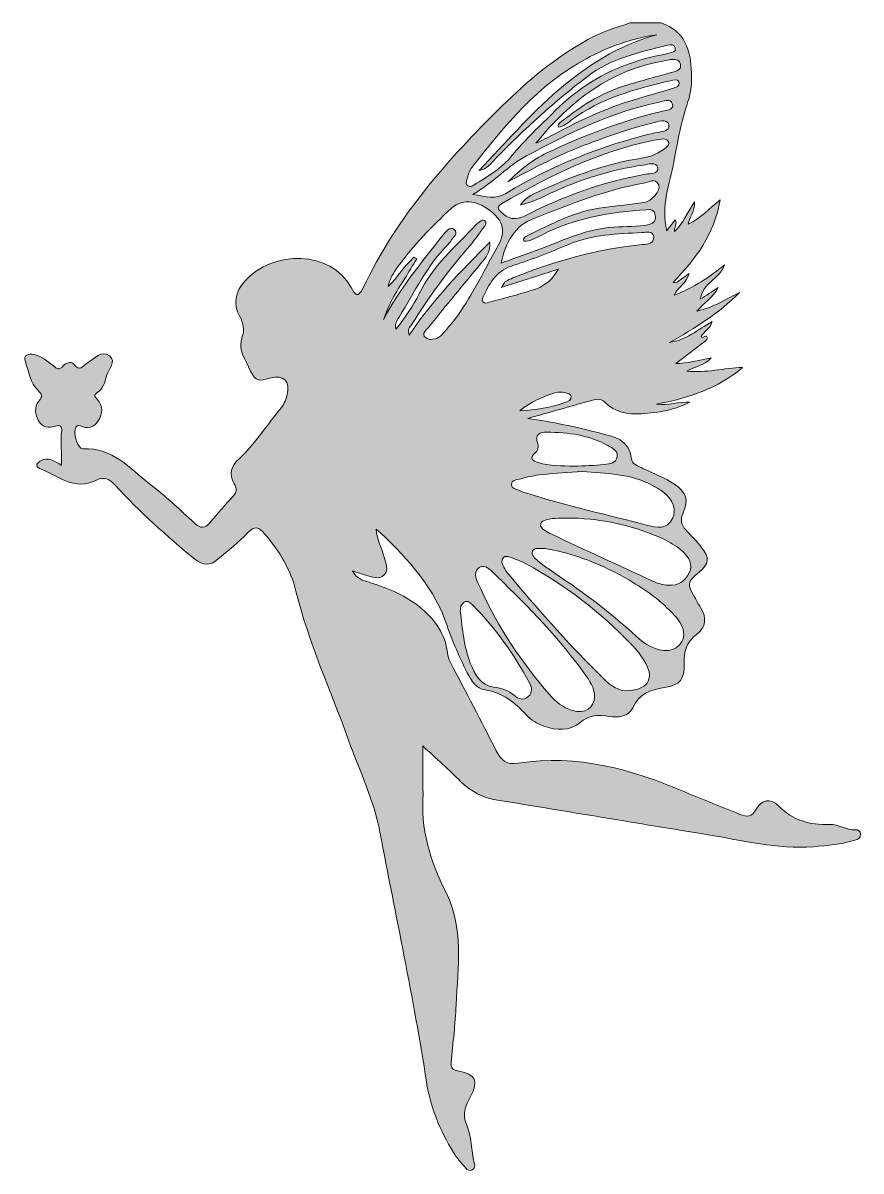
# Model space of a CAD drawing. Header units: inches. Extents: x 13 to 3566, y -2567 to -26.
# Drawn here: x 2688.8 to 3010.6, y -470.5 to -29.7 of the extents above; entities that cross this region are included whole.
import ezdxf

# ---------------------------------------------------------------- set-up
doc = ezdxf.new("R2010")
doc.units = ezdxf.units.IN
doc.header["$MEASUREMENT"] = 0
doc.layers.add('Layer 1', color=7, linetype='Continuous')

# ---------------------------------------------------------------- blocks, each defined once
blk = doc.blocks.new('block 7')
at = {"layer": 'Layer 1', "true_color": 0xffffff}
h = blk.add_hatch(color=7, dxfattribs=at)
h.dxf.hatch_style = 2
edge = h.paths.add_edge_path()
edge.add_spline(control_points=[(2933.67, -29.75), (2943.15, -32.68), (2945.06, -40.33), (2945.5, -48.84), (2945.7, -52.62), (2945.33, -56.42), (2944.13, -59.96), (2941.58, -67.5), (2940.14, -75.37), (2938.72, -83.07), (2937.15, -91.55), (2933.53, -100.04), (2936.07, -109.49), (2937.13, -108.08), (2938.06, -106.85), (2939.17, -105.38), (2940.32, -106.98), (2938.59, -108.25), (2938.98, -109.81), (2942.36, -106.72), (2943.72, -102.65), (2946.62, -98.47), (2946.89, -102.16), (2944.73, -104.2), (2944.22, -107), (2949.04, -104.76), (2952.23, -100.92), (2956.51, -97.7), (2954.26, -110.87), (2947.04, -120.48), (2938.39, -129.34), (2939.81, -130.02), (2940.41, -128.72), (2941.28, -128.25), (2942.18, -127.77), (2942.97, -127.09), (2944.62, -125.93), (2943.61, -129.72), (2940.37, -130.83), (2938.87, -134.25), (2946.51, -131.31), (2952.46, -127.25), (2958.17, -122.6), (2956.67, -127.92), (2949.64, -129.2), (2948.86, -135.84), (2951.19, -134.3), (2952.98, -133.12), (2955.79, -131.25), (2953.58, -135.42), (2950.38, -137.04), (2947.59, -140.35), (2954.19, -138.91), (2958.88, -135.73), (2963.94, -133.22), (2956.08, -141.13), (2946.77, -147), (2937.09, -152.4), (2943.21, -151.54), (2947.87, -147.53), (2953.46, -144.38), (2952.67, -147.29), (2950.23, -148.15), (2949.19, -150.15), (2949.91, -151.26), (2950.85, -149.35), (2951.42, -150.22), (2951.96, -151.06), (2951.1, -151.63), (2950.57, -152.04), (2947.02, -154.79), (2943.43, -157.47), (2939.51, -160.45), (2943.97, -160.53), (2947.99, -159.22), (2953.08, -158.27), (2950.13, -161.74), (2946.5, -161.45), (2943.75, -163.37), (2951.02, -164.27), (2957.9, -162.18), (2965.09, -162.02), (2955.6, -170.15), (2944.19, -173.78), (2932.02, -176.09), (2936.47, -176.69), (2940.59, -175.11), (2944.89, -175.3), (2939.05, -178.3), (2932.75, -179.4), (2926.29, -179.77), (2921.06, -180.07), (2916.1, -179.24), (2912.17, -175.31), (2910.48, -173.63), (2908.63, -174.2), (2906.72, -174.75), (2898.79, -177.01), (2890.86, -179.24), (2882.69, -181.54), (2891.99, -182.88), (2901.05, -184.8), (2910.02, -187.14), (2915.64, -188.61), (2921.75, -189.44), (2922.48, -197.23), (2922.67, -199.26), (2925.13, -199.93), (2926.87, -200.77), (2930.91, -202.72), (2935.18, -204.23), (2938.91, -206.81), (2943.52, -209.99), (2944.47, -212.69), (2942.26, -217.85), (2941.16, -220.43), (2941.47, -222.42), (2943.34, -224.39), (2945.4, -226.56), (2947.51, -228.72), (2949.36, -231.07), (2952.57, -235.15), (2952.27, -237.36), (2948.4, -240.61), (2943.78, -244.5), (2943.68, -245.13), (2946.71, -250.27), (2947.47, -251.57), (2948.15, -252.91), (2948.96, -254.17), (2951.47, -258.08), (2951.07, -261.73), (2947.42, -264.5), (2943.66, -267.36), (2942.54, -270.93), (2942.65, -275.45), (2942.8, -281.89), (2941.34, -283.87), (2934.97, -284.92), (2929.66, -285.78), (2925.43, -287.16), (2922.92, -292.62), (2921.35, -296.03), (2917.44, -296.58), (2913.83, -295.94), (2909.69, -295.21), (2906.17, -295.41), (2902.56, -298.39), (2898.64, -301.63), (2893.61, -301.45), (2888.84, -299.69), (2886.28, -298.75), (2883.88, -297.39), (2882.04, -295.4), (2877.7, -290.68), (2872.98, -286.82), (2866.32, -285.81), (2862.7, -285.25), (2861, -282.15), (2859.43, -279.2), (2855.9, -272.56), (2853.23, -265.54), (2850.68, -258.5), (2846.02, -245.64), (2834.33, -232.87), (2824.46, -224.07), (2824.71, -228.18), (2826.66, -231.37), (2827.47, -234.84), (2828, -237.13), (2829.52, -239.71), (2827.54, -241.67), (2825.45, -243.74), (2822.73, -242.29), (2820.31, -241.68), (2818.89, -241.31), (2817.51, -240.77), (2815.31, -240.05), (2816.96, -243.24), (2819.45, -243.8), (2821.71, -244.48), (2829.1, -246.71), (2836.08, -249.66), (2842.04, -254.74), (2847.24, -259.17), (2850.94, -264.44), (2851.8, -271.39), (2851.96, -272.75), (2852.31, -274), (2852.95, -275.22), (2858.84, -286.52), (2864.81, -297.78), (2870.5, -309.18), (2872.37, -312.91), (2874.72, -314.64), (2878.99, -313.96), (2901.65, -310.34), (2922.68, -316.32), (2943.23, -325.08), (2950.12, -328.02), (2957.14, -330.68), (2964.05, -333.57), (2966.8, -334.72), (2968.63, -334.54), (2970.32, -331.61), (2972.52, -327.81), (2975.7, -327.16), (2978.89, -330.34), (2984.45, -335.9), (2990.89, -337.77), (2998.48, -337.41), (3001.89, -337.25), (3004.95, -339.73), (3008.52, -339.5), (3009.37, -339.45), (3010.33, -339.96), (3010.43, -341.06), (3010.57, -342.62), (3009.35, -343.11), (3008.21, -343.47), (3003.02, -345.07), (2997.67, -345.56), (2992.28, -345.98), (2978.45, -347.04), (2965.17, -343.54), (2951.73, -341.37), (2924.81, -337.02), (2897.92, -332.43), (2870.99, -328.11), (2865.4, -327.22), (2860.85, -324.91), (2856.87, -320.93), (2852.38, -316.43), (2847.59, -312.22), (2842.32, -307.31), (2842.32, -313.57), (2842.32, -318.88), (2842.33, -324.19), (2842.33, -324.64), (2842.52, -325.09), (2842.49, -325.53), (2841.41, -339.05), (2845.04, -351.28), (2851.15, -363.34), (2858.09, -377.01), (2855.8, -392.08), (2855.13, -406.72), (2854.79, -414.05), (2853.96, -421.36), (2853.21, -428.66), (2852.97, -431.03), (2853.94, -431.71), (2856.12, -432.13), (2862.69, -433.42), (2863.84, -435.91), (2860.62, -441.86), (2858.76, -445.3), (2857.34, -448.87), (2859.09, -452.56), (2861.36, -457.31), (2860.7, -462.52), (2862.1, -467.37), (2862.4, -468.42), (2862.45, -469.52), (2861.23, -470.07), (2860.3, -470.5), (2859.39, -470.12), (2858.8, -469.41), (2857.16, -467.46), (2855.4, -465.57), (2854.1, -463.41), (2849.05, -455), (2845.29, -446.14), (2843.76, -436.29), (2838.76, -404.15), (2831.96, -372.33), (2825.88, -340.38), (2823.56, -328.2), (2818.04, -316.8), (2813.84, -305.09), (2807.01, -286.06), (2798.5, -267.63), (2793.66, -247.87), (2791.64, -239.62), (2787.27, -232.44), (2781.68, -225.96), (2779.3, -223.2), (2777.84, -222.61), (2775.06, -225.52), (2771.56, -229.2), (2767.5, -232.34), (2763.64, -235.66), (2760.7, -238.2), (2757.92, -238.09), (2754.83, -235.56), (2744.01, -226.74), (2733.63, -217.46), (2724.2, -207.16), (2722.12, -204.88), (2719.99, -203.78), (2717.11, -205.25), (2708.62, -209.55), (2702.2, -203.61), (2695.23, -200.74), (2693.25, -199.93), (2694.34, -198.58), (2695.71, -197.82), (2698.48, -196.28), (2700.82, -197.72), (2703.62, -199.6), (2703.85, -194.76), (2703.17, -190.49), (2703.72, -186.24), (2703.91, -184.77), (2703.14, -183.86), (2701.15, -184.56), (2698.75, -185.4), (2696.22, -185.07), (2694.87, -182.54), (2693.56, -180.07), (2693.08, -177.32), (2694.96, -174.91), (2696.26, -173.26), (2696.47, -172.55), (2694.66, -170.82), (2691.67, -167.99), (2691.14, -163.61), (2689.79, -159.85), (2688.85, -157.22), (2690.94, -156.5), (2693.29, -157.04), (2696.17, -157.72), (2698.32, -159.68), (2700.54, -161.44), (2701.86, -162.49), (2702.84, -163.19), (2704.21, -161.45), (2705.22, -160.16), (2707.45, -159.59), (2708.22, -160.67), (2710.66, -164.12), (2711.96, -161.21), (2713.74, -160.16), (2716.33, -158.63), (2718.94, -155.14), (2722.02, -157.52), (2724.96, -159.79), (2721.54, -162.67), (2720.93, -165.24), (2720.35, -167.7), (2719.62, -170.27), (2717.25, -171.73), (2715.65, -172.71), (2716.73, -173.4), (2717.37, -174.13), (2719.71, -176.81), (2719.43, -179.73), (2717.77, -182.45), (2716.17, -185.06), (2713.69, -185.83), (2710.8, -184.41), (2710.14, -184.09), (2709.76, -184.17), (2709.31, -184.78), (2707.89, -186.74), (2709.73, -193.4), (2711.92, -193.26), (2723.24, -192.55), (2729.78, -200.8), (2737.47, -206.68), (2743.53, -211.31), (2749.11, -216.59), (2754.71, -221.79), (2757.03, -223.95), (2758.69, -223.89), (2760.65, -221.55), (2763.55, -218.1), (2766.49, -214.7), (2769.54, -211.4), (2771.01, -209.81), (2771.09, -208.5), (2769.99, -206.64), (2767.83, -203.01), (2768.69, -199.88), (2771.82, -197.04), (2777.96, -191.46), (2782.28, -184.32), (2787.59, -178.02), (2788.8, -176.59), (2789.68, -174.67), (2790.15, -172.84), (2791.59, -167.23), (2788.97, -164.52), (2783.45, -166.15), (2780.01, -167.17), (2778.01, -167.54), (2776.22, -163.37), (2774.29, -158.89), (2771.01, -155.28), (2773.17, -149.69), (2773.85, -147.91), (2773.4, -144.84), (2772.11, -142.48), (2769.42, -137.55), (2770.25, -132.98), (2774, -128.84), (2784.8, -116.9), (2807.13, -116.85), (2814.8, -131.26), (2816.3, -134.07), (2817.44, -135.63), (2819.47, -131.35), (2832.27, -104.37), (2851.68, -82.36), (2872.72, -61.68), (2882.68, -51.89), (2893.37, -42.96), (2905.7, -36.15), (2910.87, -33.3), (2916.4, -31.5), (2921.97, -29.75), (2925.87, -29.75), (2929.77, -29.75), (2933.67, -29.75)], knot_values=[0, 0, 0, 0, 1, 1, 1, 2, 2, 2, 3, 3, 3, 4, 4, 4, 5, 5, 5, 6, 6, 6, 7, 7, 7, 8, 8, 8, 9, 9, 9, 10, 10, 10, 11, 11, 11, 12, 12, 12, 13, 13, 13, 14, 14, 14, 15, 15, 15, 16, 16, 16, 17, 17, 17, 18, 18, 18, 19, 19, 19, 20, 20, 20, 21, 21, 21, 22, 22, 22, 23, 23, 23, 24, 24, 24, 25, 25, 25, 26, 26, 26, 27, 27, 27, 28, 28, 28, 29, 29, 29, 30, 30, 30, 31, 31, 31, 32, 32, 32, 33, 33, 33, 34, 34, 34, 35, 35, 35, 36, 36, 36, 37, 37, 37, 38, 38, 38, 39, 39, 39, 40, 40, 40, 41, 41, 41, 42, 42, 42, 43, 43, 43, 44, 44, 44, 45, 45, 45, 46, 46, 46, 47, 47, 47, 48, 48, 48, 49, 49, 49, 50, 50, 50, 51, 51, 51, 52, 52, 52, 53, 53, 53, 54, 54, 54, 55, 55, 55, 56, 56, 56, 57, 57, 57, 58, 58, 58, 59, 59, 59, 60, 60, 60, 61, 61, 61, 62, 62, 62, 63, 63, 63, 64, 64, 64, 65, 65, 65, 66, 66, 66, 67, 67, 67, 68, 68, 68, 69, 69, 69, 70, 70, 70, 71, 71, 71, 72, 72, 72, 73, 73, 73, 74, 74, 74, 75, 75, 75, 76, 76, 76, 77, 77, 77, 78, 78, 78, 79, 79, 79, 80, 80, 80, 81, 81, 81, 82, 82, 82, 83, 83, 83, 84, 84, 84, 85, 85, 85, 86, 86, 86, 87, 87, 87, 88, 88, 88, 89, 89, 89, 90, 90, 90, 91, 91, 91, 92, 92, 92, 93, 93, 93, 94, 94, 94, 95, 95, 95, 96, 96, 96, 97, 97, 97, 98, 98, 98, 99, 99, 99, 100, 100, 100, 101, 101, 101, 102, 102, 102, 103, 103, 103, 104, 104, 104, 105, 105, 105, 106, 106, 106, 107, 107, 107, 108, 108, 108, 109, 109, 109, 110, 110, 110, 111, 111, 111, 112, 112, 112, 113, 113, 113, 114, 114, 114, 115, 115, 115, 116, 116, 116, 117, 117, 117, 118, 118, 118, 119, 119, 119, 120, 120, 120, 121, 121, 121, 122, 122, 122, 123, 123, 123, 124, 124, 124, 125, 125, 125, 126, 126, 126, 127, 127, 127, 128, 128, 128, 129, 129, 129, 130, 130, 130, 131, 131, 131, 132, 132, 132, 133, 133, 133, 134, 134, 134, 135, 135, 135, 136, 136, 136, 137, 137, 137, 138, 138, 138, 139, 139, 139, 140, 140, 140, 141, 141, 141, 141], degree=3, periodic=1)
edge = h.paths.add_edge_path()
edge.add_spline(control_points=[(2919.98, -286.09), (2928.58, -286.18), (2931.27, -281.61), (2927.95, -275.66), (2926.41, -272.9), (2924.46, -270.43), (2922.26, -268.15), (2910.4, -255.88), (2897.01, -245.58), (2882.02, -237.4), (2880.06, -236.33), (2877.89, -235.64), (2875.8, -234.83), (2874.96, -234.51), (2874.02, -234.28), (2873.26, -235.02), (2872.35, -235.9), (2872.63, -236.98), (2873.07, -237.94), (2873.49, -238.89), (2874, -239.84), (2874.66, -240.64), (2886.41, -254.86), (2898.66, -268.65), (2911.81, -281.6), (2914.5, -284.25), (2917.84, -286.05), (2919.98, -286.09)], knot_values=[0, 0, 0, 0, 1, 1, 1, 2, 2, 2, 3, 3, 3, 4, 4, 4, 5, 5, 5, 6, 6, 6, 7, 7, 7, 8, 8, 8, 9, 9, 9, 9], degree=3, periodic=1)
edge = h.paths.add_edge_path()
edge.add_spline(control_points=[(2908.31, -288.31), (2908.25, -286.03), (2907.53, -283.89), (2904.85, -280.14), (2894.97, -266.31), (2883.2, -254.13), (2870.99, -242.38), (2869.05, -240.52), (2866.51, -237.13), (2863.96, -238.84), (2861.02, -240.8), (2863.43, -244.44), (2864.57, -247), (2871.24, -261.87), (2880.31, -275.23), (2890.92, -287.55), (2893.27, -290.27), (2896.17, -292.53), (2899.69, -293.66), (2904.44, -295.17), (2908.41, -292.65), (2908.31, -288.31)], knot_values=[0, 0, 0, 0, 1, 1, 1, 2, 2, 2, 3, 3, 3, 4, 4, 4, 5, 5, 5, 6, 6, 6, 7, 7, 7, 7], degree=3, periodic=1)
edge = h.paths.add_edge_path()
edge.add_spline(control_points=[(2838.95, -119.72), (2839.31, -119.93), (2839.67, -120.15), (2840.03, -120.37), (2838.5, -122.86), (2836.98, -125.36), (2835.45, -127.85), (2833.8, -130.54), (2832.02, -133.14), (2830.55, -135.92), (2829.26, -138.38), (2828.31, -141.03), (2827.21, -143.6), (2833.55, -131.82), (2841.87, -121.59), (2850.03, -111.26), (2851.07, -109.95), (2852.68, -107.73), (2854.36, -109.03), (2856.29, -110.53), (2853.8, -112.05), (2853.04, -113.49), (2852.77, -114.01), (2852.33, -114.45), (2851.91, -114.88), (2843.99, -122.87), (2839.19, -132.97), (2833.38, -142.38), (2832.61, -143.64), (2831.57, -144.95), (2831.97, -147.25), (2835.76, -142.78), (2838.61, -138.39), (2840.9, -133.73), (2846.1, -123.1), (2854.9, -115.54), (2862.79, -107.17), (2863.19, -106.74), (2863.68, -106.37), (2864.17, -106.04), (2864.78, -105.63), (2865.47, -105.06), (2866.17, -105.7), (2866.85, -106.32), (2866.5, -107.19), (2866.09, -107.75), (2863.96, -110.64), (2861.89, -113.6), (2859.54, -116.3), (2851.56, -125.48), (2844.45, -135.3), (2838.01, -145.61), (2837.43, -146.54), (2836.29, -147.38), (2837.16, -149.57), (2846.12, -136.11), (2857.01, -124.96), (2868.07, -113.88), (2868.55, -117.55), (2866.5, -119.82), (2864.51, -122.21), (2857.92, -130.15), (2851.35, -138.13), (2844.92, -146.21), (2843.97, -147.39), (2841.49, -148.99), (2843.4, -150.54), (2844.88, -151.74), (2847.53, -151.33), (2849.24, -149.8), (2850.57, -148.61), (2851.65, -147.14), (2852.81, -145.77), (2859.93, -137.32), (2864.46, -127.29), (2869.86, -117.8), (2872.79, -112.66), (2875.41, -108), (2869.04, -102.51), (2864.14, -98.29), (2858.08, -96.53), (2853.22, -101.01), (2845.82, -107.82), (2838.78, -114.97), (2832.89, -123.17), (2831.18, -125.55), (2829.55, -127.98), (2829, -130.96), (2832.71, -127.52), (2835.16, -123.01), (2838.95, -119.72)], knot_values=[0, 0, 0, 0, 1, 1, 1, 2, 2, 2, 3, 3, 3, 4, 4, 4, 5, 5, 5, 6, 6, 6, 7, 7, 7, 8, 8, 8, 9, 9, 9, 10, 10, 10, 11, 11, 11, 12, 12, 12, 13, 13, 13, 14, 14, 14, 15, 15, 15, 16, 16, 16, 17, 17, 17, 18, 18, 18, 19, 19, 19, 20, 20, 20, 21, 21, 21, 22, 22, 22, 23, 23, 23, 24, 24, 24, 25, 25, 25, 26, 26, 26, 27, 27, 27, 28, 28, 28, 29, 29, 29, 30, 30, 30, 30], degree=3, periodic=1)
edge = h.paths.add_edge_path()
edge.add_spline(control_points=[(2889.17, -231.44), (2887.1, -231.66), (2885.17, -230.88), (2884.47, -232.54), (2883.78, -234.16), (2885.45, -235.21), (2886.52, -236.18), (2887.73, -237.29), (2889.05, -238.3), (2890.42, -239.22), (2902.26, -247.17), (2913.84, -255.43), (2924.28, -265.21), (2926.78, -267.56), (2929.7, -269.53), (2933.13, -270.39), (2937.94, -271.61), (2942.46, -268.88), (2942.53, -264.76), (2942.57, -261.7), (2940.9, -259.37), (2938.97, -257.21), (2934.02, -251.66), (2927.99, -247.44), (2921.65, -243.71), (2911.36, -237.67), (2900.39, -233.37), (2889.17, -231.44)], knot_values=[0, 0, 0, 0, 1, 1, 1, 2, 2, 2, 3, 3, 3, 4, 4, 4, 5, 5, 5, 6, 6, 6, 7, 7, 7, 8, 8, 8, 9, 9, 9, 9], degree=3, periodic=1)
edge = h.paths.add_edge_path()
edge.add_spline(control_points=[(2903.6, -201.95), (2898.36, -202.33), (2893.27, -202.57), (2888.22, -203.1), (2885.26, -203.42), (2882.33, -204.11), (2879.43, -204.84), (2878.23, -205.14), (2876.38, -205.3), (2876.4, -206.96), (2876.41, -208.52), (2878.22, -208.71), (2879.39, -209.27), (2880.33, -209.71), (2881.35, -210.01), (2882.34, -210.32), (2897.62, -215.14), (2913.26, -218.6), (2928.74, -222.65), (2932.1, -223.53), (2936.05, -224.33), (2938.2, -220.02), (2939.9, -216.62), (2938.42, -212.65), (2934.33, -209.6), (2933.14, -208.71), (2931.79, -208.03), (2930.48, -207.3), (2922.04, -202.6), (2912.65, -202.74), (2903.6, -201.95)], knot_values=[0, 0, 0, 0, 1, 1, 1, 2, 2, 2, 3, 3, 3, 4, 4, 4, 5, 5, 5, 6, 6, 6, 7, 7, 7, 8, 8, 8, 9, 9, 9, 10, 10, 10, 10], degree=3, periodic=1)
edge = h.paths.add_edge_path()
edge.add_spline(control_points=[(2899.8, -219.81), (2895.98, -219.98), (2892.81, -219.58), (2889.73, -220.52), (2888.87, -220.78), (2887.88, -221.02), (2887.61, -221.99), (2887.27, -223.23), (2888.25, -223.9), (2889.12, -224.48), (2889.98, -225.07), (2890.89, -225.62), (2891.83, -226.06), (2904.74, -232.08), (2917.64, -238.08), (2930.57, -244.04), (2932.48, -244.92), (2934.49, -245.45), (2936.63, -245.59), (2940.43, -245.86), (2943.04, -244), (2944.61, -240.85), (2946.18, -237.68), (2944.56, -235.05), (2942.3, -232.82), (2940.36, -230.9), (2938, -229.56), (2935.58, -228.36), (2924.09, -222.67), (2911.85, -220.22), (2899.8, -219.81)], knot_values=[0, 0, 0, 0, 1, 1, 1, 2, 2, 2, 3, 3, 3, 4, 4, 4, 5, 5, 5, 6, 6, 6, 7, 7, 7, 8, 8, 8, 9, 9, 9, 10, 10, 10, 10], degree=3, periodic=1)
edge = h.paths.add_edge_path()
edge.add_spline(control_points=[(2881.07, -113.49), (2880.86, -112.42), (2881.41, -112.03), (2881.9, -111.78), (2891.52, -106.9), (2901.09, -101.89), (2912.02, -100.54), (2917.07, -99.92), (2922.13, -99.37), (2927.17, -98.72), (2930.09, -98.34), (2933.93, -93.96), (2932.93, -91.88), (2931.5, -88.88), (2928.92, -90.99), (2927, -91.31), (2912.57, -93.7), (2899.2, -99.33), (2885.62, -104.52), (2877.21, -107.73), (2874.36, -113.71), (2872.38, -121.91), (2875.76, -120.72), (2878.68, -119.66), (2881.62, -118.66), (2892.91, -114.84), (2903.53, -108.87), (2915.79, -108.08), (2920.26, -107.8), (2924.78, -108.16), (2929.21, -107.11), (2931.25, -106.62), (2931.85, -105.32), (2931.57, -103.45), (2931.28, -101.49), (2929.95, -101.31), (2928.24, -101.43), (2914.26, -102.37), (2900.6, -104.54), (2887.98, -111.17), (2885.85, -112.29), (2883.64, -113.6), (2881.07, -113.49)], knot_values=[0, 0, 0, 0, 1, 1, 1, 2, 2, 2, 3, 3, 3, 4, 4, 4, 5, 5, 5, 6, 6, 6, 7, 7, 7, 8, 8, 8, 9, 9, 9, 10, 10, 10, 11, 11, 11, 12, 12, 12, 13, 13, 13, 14, 14, 14, 14], degree=3, periodic=1)
edge = h.paths.add_edge_path()
edge.add_spline(control_points=[(2932.13, -34.26), (2922.47, -35.69), (2913.51, -38.93), (2905.06, -43.48), (2886.63, -53.4), (2873.68, -69.15), (2861.15, -85.29), (2860.18, -86.54), (2859.76, -88.25), (2859.25, -89.8), (2858.98, -90.62), (2858.77, -91.69), (2859.59, -92.32), (2860.43, -92.97), (2861.31, -92.36), (2862.06, -91.9), (2867.31, -88.7), (2872.69, -85.49), (2876.57, -80.69), (2881.59, -74.47), (2887.46, -69.15), (2893.07, -63.54), (2903.86, -52.77), (2916.71, -45.81), (2931.58, -42.52), (2933.33, -42.14), (2935.09, -41.78), (2936.84, -41.36), (2937.99, -41.09), (2939.57, -40.9), (2939.27, -39.33), (2938.98, -37.76), (2937.37, -38.04), (2936.27, -38.32), (2925.55, -41.07), (2914.64, -43.24), (2905.53, -50.26), (2893.05, -59.89), (2881.42, -70.44), (2870.39, -81.67), (2868.51, -83.58), (2866.99, -86.02), (2863.94, -86.43), (2883.81, -65.4), (2902.35, -42.64), (2932.13, -34.26)], knot_values=[0, 0, 0, 0, 1, 1, 1, 2, 2, 2, 3, 3, 3, 4, 4, 4, 5, 5, 5, 6, 6, 6, 7, 7, 7, 8, 8, 8, 9, 9, 9, 10, 10, 10, 11, 11, 11, 12, 12, 12, 13, 13, 13, 14, 14, 14, 15, 15, 15, 15], degree=3, periodic=1)
edge = h.paths.add_edge_path()
edge.add_spline(control_points=[(2875.04, -90.74), (2879.51, -86.33), (2884.27, -82.34), (2889.99, -79.63), (2903.97, -72.99), (2918.37, -67.49), (2933.44, -63.83), (2935.33, -63.37), (2938.81, -63.38), (2938.23, -60.98), (2937.56, -58.22), (2934.43, -59.92), (2932.41, -60.32), (2914.39, -63.96), (2898.19, -72.29), (2882.18, -80.76), (2875.1, -84.5), (2869.6, -90.93), (2861.61, -95.54), (2866.78, -96.39), (2870.27, -97.59), (2874.2, -95.21), (2892.02, -84.42), (2911.17, -76.77), (2931.45, -71.91), (2933.54, -71.41), (2937.47, -71.74), (2936.73, -68.72), (2936.14, -66.32), (2932.46, -67.7), (2930.27, -68.2), (2921.92, -70.1), (2913.93, -73.15), (2905.9, -76.09), (2895.19, -80.03), (2885.17, -85.35), (2875.04, -90.74)], knot_values=[0, 0, 0, 0, 1, 1, 1, 2, 2, 2, 3, 3, 3, 4, 4, 4, 5, 5, 5, 6, 6, 6, 7, 7, 7, 8, 8, 8, 9, 9, 9, 10, 10, 10, 11, 11, 11, 12, 12, 12, 12], degree=3, periodic=1)
edge = h.paths.add_edge_path()
edge.add_spline(control_points=[(2879.83, -99.61), (2882.32, -96.17), (2885.33, -95.19), (2888.06, -93.94), (2900.49, -88.24), (2913.3, -83.68), (2926.87, -81.55), (2930.24, -81.03), (2933.09, -79.56), (2935.75, -77.56), (2936.36, -77.09), (2936.91, -76.56), (2936.73, -75.7), (2936.51, -74.63), (2935.66, -74.24), (2934.73, -74.28), (2933.54, -74.33), (2932.36, -74.54), (2931.19, -74.77), (2910.03, -78.99), (2891.04, -88.41), (2872.6, -99.17), (2870.86, -100.18), (2871.02, -100.96), (2872.25, -102.22), (2875.05, -105.06), (2877.85, -105.72), (2881.69, -103.74), (2896.29, -96.26), (2911.6, -90.75), (2927.79, -87.82), (2929.61, -87.5), (2933.05, -87.86), (2932.51, -85.18), (2932.05, -82.91), (2928.86, -84.04), (2926.91, -84.31), (2914.51, -86.05), (2902.74, -89.87), (2891.39, -95.11), (2887.95, -96.7), (2884.59, -98.62), (2879.83, -99.61)], knot_values=[0, 0, 0, 0, 1, 1, 1, 2, 2, 2, 3, 3, 3, 4, 4, 4, 5, 5, 5, 6, 6, 6, 7, 7, 7, 8, 8, 8, 9, 9, 9, 10, 10, 10, 11, 11, 11, 12, 12, 12, 13, 13, 13, 14, 14, 14, 14], degree=3, periodic=1)
edge = h.paths.add_edge_path()
edge.add_spline(control_points=[(2856.74, -255.73), (2857.53, -262.41), (2858.16, -269.17), (2860.58, -275.49), (2862.21, -279.73), (2864.6, -284.15), (2869.53, -284.69), (2872.78, -285.04), (2875.15, -286.08), (2877.49, -287.99), (2879.11, -289.31), (2880.94, -289.94), (2882.78, -288.36), (2884.61, -286.77), (2884.22, -284.75), (2883.25, -283.02), (2877.28, -272.25), (2870.42, -262.11), (2861.63, -253.4), (2860.72, -252.49), (2859.65, -251.23), (2858.16, -252.13), (2856.92, -252.89), (2856.71, -254.33), (2856.74, -255.73)], knot_values=[0, 0, 0, 0, 1, 1, 1, 2, 2, 2, 3, 3, 3, 4, 4, 4, 5, 5, 5, 6, 6, 6, 7, 7, 7, 8, 8, 8, 8], degree=3, periodic=1)
edge = h.paths.add_edge_path()
edge.add_spline(control_points=[(2872.49, -131.29), (2873.61, -129.66), (2873.77, -129.17), (2874.11, -128.98), (2875.01, -128.46), (2875.96, -128.01), (2876.92, -127.62), (2892.96, -121.19), (2909.45, -116.49), (2926.72, -114.82), (2928.61, -114.64), (2931.21, -114.41), (2930.99, -111.89), (2930.78, -109.37), (2928.16, -110.17), (2926.55, -110.25), (2916.99, -110.71), (2907.41, -110.92), (2898.34, -114.75), (2891.45, -117.66), (2884.5, -120.55), (2877.35, -122.7), (2871.14, -124.58), (2868.16, -128.97), (2865.83, -134.32), (2865.48, -135.12), (2864.77, -136), (2865.38, -136.82), (2866.02, -137.69), (2867.04, -137.19), (2867.88, -136.96), (2873.94, -135.27), (2880.08, -133.83), (2886.01, -131.76), (2889.47, -130.55), (2892.28, -127.96), (2894.41, -124.26), (2887.49, -126.48), (2880.58, -128.69), (2872.49, -131.29)], knot_values=[0, 0, 0, 0, 1, 1, 1, 2, 2, 2, 3, 3, 3, 4, 4, 4, 5, 5, 5, 6, 6, 6, 7, 7, 7, 8, 8, 8, 9, 9, 9, 10, 10, 10, 11, 11, 11, 12, 12, 12, 13, 13, 13, 13], degree=3, periodic=1)
edge = h.paths.add_edge_path()
edge.add_spline(control_points=[(2885.76, -75.93), (2888.04, -74.81), (2890.36, -73.76), (2892.6, -72.56), (2903.04, -66.93), (2913.75, -61.96), (2925.2, -58.71), (2929.53, -57.48), (2933.84, -56.23), (2938.13, -54.89), (2939.34, -54.51), (2941.21, -54.16), (2940.65, -52.41), (2940.2, -51.02), (2938.54, -51.67), (2937.45, -51.93), (2924, -55.11), (2910.63, -58.49), (2899.33, -67.11), (2897.87, -68.23), (2896.33, -69.45), (2894.41, -69.79), (2894.04, -68.83), (2894.53, -68.44), (2894.98, -68.08), (2902.51, -62.05), (2910.5, -56.76), (2919.81, -53.88), (2926.11, -51.94), (2932.49, -50.28), (2938.84, -48.49), (2940.21, -48.1), (2941.57, -47.55), (2941.32, -45.84), (2941.04, -43.96), (2939.54, -43.62), (2937.91, -43.76), (2937.16, -43.83), (2936.44, -44.06), (2935.7, -44.18), (2914.55, -47.58), (2898.81, -59.69), (2885.76, -75.93)], knot_values=[0, 0, 0, 0, 1, 1, 1, 2, 2, 2, 3, 3, 3, 4, 4, 4, 5, 5, 5, 6, 6, 6, 7, 7, 7, 8, 8, 8, 9, 9, 9, 10, 10, 10, 11, 11, 11, 12, 12, 12, 13, 13, 13, 14, 14, 14, 14], degree=3, periodic=1)
edge = h.paths.add_edge_path()
edge.add_spline(control_points=[(2900.41, -199.92), (2904.3, -199.71), (2908.21, -199.69), (2912.06, -199.22), (2913.99, -198.98), (2916.67, -198.92), (2916.98, -196.2), (2917.24, -193.9), (2915.09, -192.93), (2913.43, -192), (2906.16, -187.91), (2898.15, -186.94), (2890.01, -186.87), (2887.45, -186.85), (2885.06, -187.61), (2886.47, -191.22), (2887.02, -192.62), (2886.45, -193.89), (2885.4, -194.87), (2883.14, -196.98), (2884.53, -197.91), (2886.58, -198.52), (2891.1, -199.86), (2895.77, -199.67), (2900.41, -199.92)], knot_values=[0, 0, 0, 0, 1, 1, 1, 2, 2, 2, 3, 3, 3, 4, 4, 4, 5, 5, 5, 6, 6, 6, 7, 7, 7, 8, 8, 8, 8], degree=3, periodic=1)
edge = h.paths.add_edge_path()
edge.add_spline(control_points=[(2879.57, -178.64), (2885.65, -178.2), (2891.57, -177.54), (2897.19, -175.33), (2898.16, -174.95), (2899.37, -174.52), (2899.29, -173.3), (2899.2, -172.05), (2897.85, -171.84), (2896.88, -171.67), (2895.73, -171.47), (2894.43, -171.32), (2893.36, -171.66), (2888.41, -173.23), (2883.61, -175.18), (2879.57, -178.64)], knot_values=[0, 0, 0, 0, 1, 1, 1, 2, 2, 2, 3, 3, 3, 4, 4, 4, 5, 5, 5, 5], degree=3, periodic=1)
at = {"layer": 'Layer 1', "lineweight": 0}
for points, knots in [([(2933.67, -29.75), (2943.15, -32.68), (2945.06, -40.33), (2945.5, -48.84), (2945.7, -52.62), (2945.33, -56.42), (2944.13, -59.96), (2941.58, -67.5), (2940.14, -75.37), (2938.72, -83.07), (2937.15, -91.55), (2933.53, -100.04), (2936.07, -109.49), (2937.13, -108.08), (2938.06, -106.85), (2939.17, -105.38), (2940.32, -106.98), (2938.59, -108.25), (2938.98, -109.81), (2942.36, -106.72), (2943.72, -102.65), (2946.62, -98.47), (2946.89, -102.16), (2944.73, -104.2), (2944.22, -107), (2949.04, -104.76), (2952.23, -100.92), (2956.51, -97.7), (2954.26, -110.87), (2947.04, -120.48), (2938.39, -129.34), (2939.81, -130.02), (2940.41, -128.72), (2941.28, -128.25), (2942.18, -127.77), (2942.97, -127.09), (2944.62, -125.93), (2943.61, -129.72), (2940.37, -130.83), (2938.87, -134.25), (2946.51, -131.31), (2952.46, -127.25), (2958.17, -122.6), (2956.67, -127.92), (2949.64, -129.2), (2948.86, -135.84), (2951.19, -134.3), (2952.98, -133.12), (2955.79, -131.25), (2953.58, -135.42), (2950.38, -137.04), (2947.59, -140.35), (2954.19, -138.91), (2958.88, -135.73), (2963.94, -133.22), (2956.08, -141.13), (2946.77, -147), (2937.09, -152.4), (2943.21, -151.54), (2947.87, -147.53), (2953.46, -144.38), (2952.67, -147.29), (2950.23, -148.15), (2949.19, -150.15), (2949.91, -151.26), (2950.85, -149.35), (2951.42, -150.22), (2951.96, -151.06), (2951.1, -151.63), (2950.57, -152.04), (2947.02, -154.79), (2943.43, -157.47), (2939.51, -160.45), (2943.97, -160.53), (2947.99, -159.22), (2953.08, -158.27), (2950.13, -161.74), (2946.5, -161.45), (2943.75, -163.37), (2951.02, -164.27), (2957.9, -162.18), (2965.09, -162.02), (2955.6, -170.15), (2944.19, -173.78), (2932.02, -176.09), (2936.47, -176.69), (2940.59, -175.11), (2944.89, -175.3), (2939.05, -178.3), (2932.75, -179.4), (2926.29, -179.77), (2921.06, -180.07), (2916.1, -179.24), (2912.17, -175.31), (2910.48, -173.63), (2908.63, -174.2), (2906.72, -174.75), (2898.79, -177.01), (2890.86, -179.24), (2882.69, -181.54), (2891.99, -182.88), (2901.05, -184.8), (2910.02, -187.14), (2915.64, -188.61), (2921.75, -189.44), (2922.48, -197.23), (2922.67, -199.26), (2925.13, -199.93), (2926.87, -200.77), (2930.91, -202.72), (2935.18, -204.23), (2938.91, -206.81), (2943.52, -209.99), (2944.47, -212.69), (2942.26, -217.85), (2941.16, -220.43), (2941.47, -222.42), (2943.34, -224.39), (2945.4, -226.56), (2947.51, -228.72), (2949.36, -231.07), (2952.57, -235.15), (2952.27, -237.36), (2948.4, -240.61), (2943.78, -244.5), (2943.68, -245.13), (2946.71, -250.27), (2947.47, -251.57), (2948.15, -252.91), (2948.96, -254.17), (2951.47, -258.08), (2951.07, -261.73), (2947.42, -264.5), (2943.66, -267.36), (2942.54, -270.93), (2942.65, -275.45), (2942.8, -281.89), (2941.34, -283.87), (2934.97, -284.92), (2929.66, -285.78), (2925.43, -287.16), (2922.92, -292.62), (2921.35, -296.03), (2917.44, -296.58), (2913.83, -295.94), (2909.69, -295.21), (2906.17, -295.41), (2902.56, -298.39), (2898.64, -301.63), (2893.61, -301.45), (2888.84, -299.69), (2886.28, -298.75), (2883.88, -297.39), (2882.04, -295.4), (2877.7, -290.68), (2872.98, -286.82), (2866.32, -285.81), (2862.7, -285.25), (2861, -282.15), (2859.43, -279.2), (2855.9, -272.56), (2853.23, -265.54), (2850.68, -258.5), (2846.02, -245.64), (2834.33, -232.87), (2824.46, -224.07), (2824.71, -228.18), (2826.66, -231.37), (2827.47, -234.84), (2828, -237.13), (2829.52, -239.71), (2827.54, -241.67), (2825.45, -243.74), (2822.73, -242.29), (2820.31, -241.68), (2818.89, -241.31), (2817.51, -240.77), (2815.31, -240.05), (2816.96, -243.24), (2819.45, -243.8), (2821.71, -244.48), (2829.1, -246.71), (2836.08, -249.66), (2842.04, -254.74), (2847.24, -259.17), (2850.94, -264.44), (2851.8, -271.39), (2851.96, -272.75), (2852.31, -274), (2852.95, -275.22), (2858.84, -286.52), (2864.81, -297.78), (2870.5, -309.18), (2872.37, -312.91), (2874.72, -314.64), (2878.99, -313.96), (2901.65, -310.34), (2922.68, -316.32), (2943.23, -325.08), (2950.12, -328.02), (2957.14, -330.68), (2964.05, -333.57), (2966.8, -334.72), (2968.63, -334.54), (2970.32, -331.61), (2972.52, -327.81), (2975.7, -327.16), (2978.89, -330.34), (2984.45, -335.9), (2990.89, -337.77), (2998.48, -337.41), (3001.89, -337.25), (3004.95, -339.73), (3008.52, -339.5), (3009.37, -339.45), (3010.33, -339.96), (3010.43, -341.06), (3010.57, -342.62), (3009.35, -343.11), (3008.21, -343.47), (3003.02, -345.07), (2997.67, -345.56), (2992.28, -345.98), (2978.45, -347.04), (2965.17, -343.54), (2951.73, -341.37), (2924.81, -337.02), (2897.92, -332.43), (2870.99, -328.11), (2865.4, -327.22), (2860.85, -324.91), (2856.87, -320.93), (2852.38, -316.43), (2847.59, -312.22), (2842.32, -307.31), (2842.32, -313.57), (2842.32, -318.88), (2842.33, -324.19), (2842.33, -324.64), (2842.52, -325.09), (2842.49, -325.53), (2841.41, -339.05), (2845.04, -351.28), (2851.15, -363.34), (2858.09, -377.01), (2855.8, -392.08), (2855.13, -406.72), (2854.79, -414.05), (2853.96, -421.36), (2853.21, -428.66), (2852.97, -431.03), (2853.94, -431.71), (2856.12, -432.13), (2862.69, -433.42), (2863.84, -435.91), (2860.62, -441.86), (2858.76, -445.3), (2857.34, -448.87), (2859.09, -452.56), (2861.36, -457.31), (2860.7, -462.52), (2862.1, -467.37), (2862.4, -468.42), (2862.45, -469.52), (2861.23, -470.07), (2860.3, -470.5), (2859.39, -470.12), (2858.8, -469.41), (2857.16, -467.46), (2855.4, -465.57), (2854.1, -463.41), (2849.05, -455), (2845.29, -446.14), (2843.76, -436.29), (2838.76, -404.15), (2831.96, -372.33), (2825.88, -340.38), (2823.56, -328.2), (2818.04, -316.8), (2813.84, -305.09), (2807.01, -286.06), (2798.5, -267.63), (2793.66, -247.87), (2791.64, -239.62), (2787.27, -232.44), (2781.68, -225.96), (2779.3, -223.2), (2777.84, -222.61), (2775.06, -225.52), (2771.56, -229.2), (2767.5, -232.34), (2763.64, -235.66), (2760.7, -238.2), (2757.92, -238.09), (2754.83, -235.56), (2744.01, -226.74), (2733.63, -217.46), (2724.2, -207.16), (2722.12, -204.88), (2719.99, -203.78), (2717.11, -205.25), (2708.62, -209.55), (2702.2, -203.61), (2695.23, -200.74), (2693.25, -199.93), (2694.34, -198.58), (2695.71, -197.82), (2698.48, -196.28), (2700.82, -197.72), (2703.62, -199.6), (2703.85, -194.76), (2703.17, -190.49), (2703.72, -186.24), (2703.91, -184.77), (2703.14, -183.86), (2701.15, -184.56), (2698.75, -185.4), (2696.22, -185.07), (2694.87, -182.54), (2693.56, -180.07), (2693.08, -177.32), (2694.96, -174.91), (2696.26, -173.26), (2696.47, -172.55), (2694.66, -170.82), (2691.67, -167.99), (2691.14, -163.61), (2689.79, -159.85), (2688.85, -157.22), (2690.94, -156.5), (2693.29, -157.04), (2696.17, -157.72), (2698.32, -159.68), (2700.54, -161.44), (2701.86, -162.49), (2702.84, -163.19), (2704.21, -161.45), (2705.22, -160.16), (2707.45, -159.59), (2708.22, -160.67), (2710.66, -164.12), (2711.96, -161.21), (2713.74, -160.16), (2716.33, -158.63), (2718.94, -155.14), (2722.02, -157.52), (2724.96, -159.79), (2721.54, -162.67), (2720.93, -165.24), (2720.35, -167.7), (2719.62, -170.27), (2717.25, -171.73), (2715.65, -172.71), (2716.73, -173.4), (2717.37, -174.13), (2719.71, -176.81), (2719.43, -179.73), (2717.77, -182.45), (2716.17, -185.06), (2713.69, -185.83), (2710.8, -184.41), (2710.14, -184.09), (2709.76, -184.17), (2709.31, -184.78), (2707.89, -186.74), (2709.73, -193.4), (2711.92, -193.26), (2723.24, -192.55), (2729.78, -200.8), (2737.47, -206.68), (2743.53, -211.31), (2749.11, -216.59), (2754.71, -221.79), (2757.03, -223.95), (2758.69, -223.89), (2760.65, -221.55), (2763.55, -218.1), (2766.49, -214.7), (2769.54, -211.4), (2771.01, -209.81), (2771.09, -208.5), (2769.99, -206.64), (2767.83, -203.01), (2768.69, -199.88), (2771.82, -197.04), (2777.96, -191.46), (2782.28, -184.32), (2787.59, -178.02), (2788.8, -176.59), (2789.68, -174.67), (2790.15, -172.84), (2791.59, -167.23), (2788.97, -164.52), (2783.45, -166.15), (2780.01, -167.17), (2778.01, -167.54), (2776.22, -163.37), (2774.29, -158.89), (2771.01, -155.28), (2773.17, -149.69), (2773.85, -147.91), (2773.4, -144.84), (2772.11, -142.48), (2769.42, -137.55), (2770.25, -132.98), (2774, -128.84), (2784.8, -116.9), (2807.13, -116.85), (2814.8, -131.26), (2816.3, -134.07), (2817.44, -135.63), (2819.47, -131.35), (2832.27, -104.37), (2851.68, -82.36), (2872.72, -61.68), (2882.68, -51.89), (2893.37, -42.96), (2905.7, -36.15), (2910.87, -33.3), (2916.4, -31.5), (2921.97, -29.75), (2925.87, -29.75), (2929.77, -29.75), (2933.67, -29.75)], [0, 0, 0, 0, 1, 1, 1, 2, 2, 2, 3, 3, 3, 4, 4, 4, 5, 5, 5, 6, 6, 6, 7, 7, 7, 8, 8, 8, 9, 9, 9, 10, 10, 10, 11, 11, 11, 12, 12, 12, 13, 13, 13, 14, 14, 14, 15, 15, 15, 16, 16, 16, 17, 17, 17, 18, 18, 18, 19, 19, 19, 20, 20, 20, 21, 21, 21, 22, 22, 22, 23, 23, 23, 24, 24, 24, 25, 25, 25, 26, 26, 26, 27, 27, 27, 28, 28, 28, 29, 29, 29, 30, 30, 30, 31, 31, 31, 32, 32, 32, 33, 33, 33, 34, 34, 34, 35, 35, 35, 36, 36, 36, 37, 37, 37, 38, 38, 38, 39, 39, 39, 40, 40, 40, 41, 41, 41, 42, 42, 42, 43, 43, 43, 44, 44, 44, 45, 45, 45, 46, 46, 46, 47, 47, 47, 48, 48, 48, 49, 49, 49, 50, 50, 50, 51, 51, 51, 52, 52, 52, 53, 53, 53, 54, 54, 54, 55, 55, 55, 56, 56, 56, 57, 57, 57, 58, 58, 58, 59, 59, 59, 60, 60, 60, 61, 61, 61, 62, 62, 62, 63, 63, 63, 64, 64, 64, 65, 65, 65, 66, 66, 66, 67, 67, 67, 68, 68, 68, 69, 69, 69, 70, 70, 70, 71, 71, 71, 72, 72, 72, 73, 73, 73, 74, 74, 74, 75, 75, 75, 76, 76, 76, 77, 77, 77, 78, 78, 78, 79, 79, 79, 80, 80, 80, 81, 81, 81, 82, 82, 82, 83, 83, 83, 84, 84, 84, 85, 85, 85, 86, 86, 86, 87, 87, 87, 88, 88, 88, 89, 89, 89, 90, 90, 90, 91, 91, 91, 92, 92, 92, 93, 93, 93, 94, 94, 94, 95, 95, 95, 96, 96, 96, 97, 97, 97, 98, 98, 98, 99, 99, 99, 100, 100, 100, 101, 101, 101, 102, 102, 102, 103, 103, 103, 104, 104, 104, 105, 105, 105, 106, 106, 106, 107, 107, 107, 108, 108, 108, 109, 109, 109, 110, 110, 110, 111, 111, 111, 112, 112, 112, 113, 113, 113, 114, 114, 114, 115, 115, 115, 116, 116, 116, 117, 117, 117, 118, 118, 118, 119, 119, 119, 120, 120, 120, 121, 121, 121, 122, 122, 122, 123, 123, 123, 124, 124, 124, 125, 125, 125, 126, 126, 126, 127, 127, 127, 128, 128, 128, 129, 129, 129, 130, 130, 130, 131, 131, 131, 132, 132, 132, 133, 133, 133, 134, 134, 134, 135, 135, 135, 136, 136, 136, 137, 137, 137, 138, 138, 138, 139, 139, 139, 140, 140, 140, 141, 141, 141, 141]), ([(2932.13, -34.26), (2922.47, -35.69), (2913.51, -38.93), (2905.06, -43.48), (2886.63, -53.4), (2873.68, -69.15), (2861.15, -85.29), (2860.18, -86.54), (2859.76, -88.25), (2859.25, -89.8), (2858.98, -90.62), (2858.77, -91.69), (2859.59, -92.32), (2860.43, -92.97), (2861.31, -92.36), (2862.06, -91.9), (2867.31, -88.7), (2872.69, -85.49), (2876.57, -80.69), (2881.59, -74.47), (2887.46, -69.15), (2893.07, -63.54), (2903.86, -52.77), (2916.71, -45.81), (2931.58, -42.52), (2933.33, -42.14), (2935.09, -41.78), (2936.84, -41.36), (2937.99, -41.09), (2939.57, -40.9), (2939.27, -39.33), (2938.98, -37.76), (2937.37, -38.04), (2936.27, -38.32), (2925.55, -41.07), (2914.64, -43.24), (2905.53, -50.26), (2893.05, -59.89), (2881.42, -70.44), (2870.39, -81.67), (2868.51, -83.58), (2866.99, -86.02), (2863.94, -86.43), (2883.81, -65.4), (2902.35, -42.64), (2932.13, -34.26)], [0, 0, 0, 0, 1, 1, 1, 2, 2, 2, 3, 3, 3, 4, 4, 4, 5, 5, 5, 6, 6, 6, 7, 7, 7, 8, 8, 8, 9, 9, 9, 10, 10, 10, 11, 11, 11, 12, 12, 12, 13, 13, 13, 14, 14, 14, 15, 15, 15, 15]), ([(2885.76, -75.93), (2888.04, -74.81), (2890.36, -73.76), (2892.6, -72.56), (2903.04, -66.93), (2913.75, -61.96), (2925.2, -58.71), (2929.53, -57.48), (2933.84, -56.23), (2938.13, -54.89), (2939.34, -54.51), (2941.21, -54.16), (2940.65, -52.41), (2940.2, -51.02), (2938.54, -51.67), (2937.45, -51.93), (2924, -55.11), (2910.63, -58.49), (2899.33, -67.11), (2897.87, -68.23), (2896.33, -69.45), (2894.41, -69.79), (2894.04, -68.83), (2894.53, -68.44), (2894.98, -68.08), (2902.51, -62.05), (2910.5, -56.76), (2919.81, -53.88), (2926.11, -51.94), (2932.49, -50.28), (2938.84, -48.49), (2940.21, -48.1), (2941.57, -47.55), (2941.32, -45.84), (2941.04, -43.96), (2939.54, -43.62), (2937.91, -43.76), (2937.16, -43.83), (2936.44, -44.06), (2935.7, -44.18), (2914.55, -47.58), (2898.81, -59.69), (2885.76, -75.93)], [0, 0, 0, 0, 1, 1, 1, 2, 2, 2, 3, 3, 3, 4, 4, 4, 5, 5, 5, 6, 6, 6, 7, 7, 7, 8, 8, 8, 9, 9, 9, 10, 10, 10, 11, 11, 11, 12, 12, 12, 13, 13, 13, 14, 14, 14, 14]), ([(2875.04, -90.74), (2879.51, -86.33), (2884.27, -82.34), (2889.99, -79.63), (2903.97, -72.99), (2918.37, -67.49), (2933.44, -63.83), (2935.33, -63.37), (2938.81, -63.38), (2938.23, -60.98), (2937.56, -58.22), (2934.43, -59.92), (2932.41, -60.32), (2914.39, -63.96), (2898.19, -72.29), (2882.18, -80.76), (2875.1, -84.5), (2869.6, -90.93), (2861.61, -95.54), (2866.78, -96.39), (2870.27, -97.59), (2874.2, -95.21), (2892.02, -84.42), (2911.17, -76.77), (2931.45, -71.91), (2933.54, -71.41), (2937.47, -71.74), (2936.73, -68.72), (2936.14, -66.32), (2932.46, -67.7), (2930.27, -68.2), (2921.92, -70.1), (2913.93, -73.15), (2905.9, -76.09), (2895.19, -80.03), (2885.17, -85.35), (2875.04, -90.74)], [0, 0, 0, 0, 1, 1, 1, 2, 2, 2, 3, 3, 3, 4, 4, 4, 5, 5, 5, 6, 6, 6, 7, 7, 7, 8, 8, 8, 9, 9, 9, 10, 10, 10, 11, 11, 11, 12, 12, 12, 12]), ([(2879.83, -99.61), (2882.32, -96.17), (2885.33, -95.19), (2888.06, -93.94), (2900.49, -88.24), (2913.3, -83.68), (2926.87, -81.55), (2930.24, -81.03), (2933.09, -79.56), (2935.75, -77.56), (2936.36, -77.09), (2936.91, -76.56), (2936.73, -75.7), (2936.51, -74.63), (2935.66, -74.24), (2934.73, -74.28), (2933.54, -74.33), (2932.36, -74.54), (2931.19, -74.77), (2910.03, -78.99), (2891.04, -88.41), (2872.6, -99.17), (2870.86, -100.18), (2871.02, -100.96), (2872.25, -102.22), (2875.05, -105.06), (2877.85, -105.72), (2881.69, -103.74), (2896.29, -96.26), (2911.6, -90.75), (2927.79, -87.82), (2929.61, -87.5), (2933.05, -87.86), (2932.51, -85.18), (2932.05, -82.91), (2928.86, -84.04), (2926.91, -84.31), (2914.51, -86.05), (2902.74, -89.87), (2891.39, -95.11), (2887.95, -96.7), (2884.59, -98.62), (2879.83, -99.61)], [0, 0, 0, 0, 1, 1, 1, 2, 2, 2, 3, 3, 3, 4, 4, 4, 5, 5, 5, 6, 6, 6, 7, 7, 7, 8, 8, 8, 9, 9, 9, 10, 10, 10, 11, 11, 11, 12, 12, 12, 13, 13, 13, 14, 14, 14, 14]), ([(2881.07, -113.49), (2880.86, -112.42), (2881.41, -112.03), (2881.9, -111.78), (2891.52, -106.9), (2901.09, -101.89), (2912.02, -100.54), (2917.07, -99.92), (2922.13, -99.37), (2927.17, -98.72), (2930.09, -98.34), (2933.93, -93.96), (2932.93, -91.88), (2931.5, -88.88), (2928.92, -90.99), (2927, -91.31), (2912.57, -93.7), (2899.2, -99.33), (2885.62, -104.52), (2877.21, -107.73), (2874.36, -113.71), (2872.38, -121.91), (2875.76, -120.72), (2878.68, -119.66), (2881.62, -118.66), (2892.91, -114.84), (2903.53, -108.87), (2915.79, -108.08), (2920.26, -107.8), (2924.78, -108.16), (2929.21, -107.11), (2931.25, -106.62), (2931.85, -105.32), (2931.57, -103.45), (2931.28, -101.49), (2929.95, -101.31), (2928.24, -101.43), (2914.26, -102.37), (2900.6, -104.54), (2887.98, -111.17), (2885.85, -112.29), (2883.64, -113.6), (2881.07, -113.49)], [0, 0, 0, 0, 1, 1, 1, 2, 2, 2, 3, 3, 3, 4, 4, 4, 5, 5, 5, 6, 6, 6, 7, 7, 7, 8, 8, 8, 9, 9, 9, 10, 10, 10, 11, 11, 11, 12, 12, 12, 13, 13, 13, 14, 14, 14, 14]), ([(2838.95, -119.72), (2839.31, -119.93), (2839.67, -120.15), (2840.03, -120.37), (2838.5, -122.86), (2836.98, -125.36), (2835.45, -127.85), (2833.8, -130.54), (2832.02, -133.14), (2830.55, -135.92), (2829.26, -138.38), (2828.31, -141.03), (2827.21, -143.6), (2833.55, -131.82), (2841.87, -121.59), (2850.03, -111.26), (2851.07, -109.95), (2852.68, -107.73), (2854.36, -109.03), (2856.29, -110.53), (2853.8, -112.05), (2853.04, -113.49), (2852.77, -114.01), (2852.33, -114.45), (2851.91, -114.88), (2843.99, -122.87), (2839.19, -132.97), (2833.38, -142.38), (2832.61, -143.64), (2831.57, -144.95), (2831.97, -147.25), (2835.76, -142.78), (2838.61, -138.39), (2840.9, -133.73), (2846.1, -123.1), (2854.9, -115.54), (2862.79, -107.17), (2863.19, -106.74), (2863.68, -106.37), (2864.17, -106.04), (2864.78, -105.63), (2865.47, -105.06), (2866.17, -105.7), (2866.85, -106.32), (2866.5, -107.19), (2866.09, -107.75), (2863.96, -110.64), (2861.89, -113.6), (2859.54, -116.3), (2851.56, -125.48), (2844.45, -135.3), (2838.01, -145.61), (2837.43, -146.54), (2836.29, -147.38), (2837.16, -149.57), (2846.12, -136.11), (2857.01, -124.96), (2868.07, -113.88), (2868.55, -117.55), (2866.5, -119.82), (2864.51, -122.21), (2857.92, -130.15), (2851.35, -138.13), (2844.92, -146.21), (2843.97, -147.39), (2841.49, -148.99), (2843.4, -150.54), (2844.88, -151.74), (2847.53, -151.33), (2849.24, -149.8), (2850.57, -148.61), (2851.65, -147.14), (2852.81, -145.77), (2859.93, -137.32), (2864.46, -127.29), (2869.86, -117.8), (2872.79, -112.66), (2875.41, -108), (2869.04, -102.51), (2864.14, -98.29), (2858.08, -96.53), (2853.22, -101.01), (2845.82, -107.82), (2838.78, -114.97), (2832.89, -123.17), (2831.18, -125.55), (2829.55, -127.98), (2829, -130.96), (2832.71, -127.52), (2835.16, -123.01), (2838.95, -119.72)], [0, 0, 0, 0, 1, 1, 1, 2, 2, 2, 3, 3, 3, 4, 4, 4, 5, 5, 5, 6, 6, 6, 7, 7, 7, 8, 8, 8, 9, 9, 9, 10, 10, 10, 11, 11, 11, 12, 12, 12, 13, 13, 13, 14, 14, 14, 15, 15, 15, 16, 16, 16, 17, 17, 17, 18, 18, 18, 19, 19, 19, 20, 20, 20, 21, 21, 21, 22, 22, 22, 23, 23, 23, 24, 24, 24, 25, 25, 25, 26, 26, 26, 27, 27, 27, 28, 28, 28, 29, 29, 29, 30, 30, 30, 30]), ([(2872.49, -131.29), (2873.61, -129.66), (2873.77, -129.17), (2874.11, -128.98), (2875.01, -128.46), (2875.96, -128.01), (2876.92, -127.62), (2892.96, -121.19), (2909.45, -116.49), (2926.72, -114.82), (2928.61, -114.64), (2931.21, -114.41), (2930.99, -111.89), (2930.78, -109.37), (2928.16, -110.17), (2926.55, -110.25), (2916.99, -110.71), (2907.41, -110.92), (2898.34, -114.75), (2891.45, -117.66), (2884.5, -120.55), (2877.35, -122.7), (2871.14, -124.58), (2868.16, -128.97), (2865.83, -134.32), (2865.48, -135.12), (2864.77, -136), (2865.38, -136.82), (2866.02, -137.69), (2867.04, -137.19), (2867.88, -136.96), (2873.94, -135.27), (2880.08, -133.83), (2886.01, -131.76), (2889.47, -130.55), (2892.28, -127.96), (2894.41, -124.26), (2887.49, -126.48), (2880.58, -128.69), (2872.49, -131.29)], [0, 0, 0, 0, 1, 1, 1, 2, 2, 2, 3, 3, 3, 4, 4, 4, 5, 5, 5, 6, 6, 6, 7, 7, 7, 8, 8, 8, 9, 9, 9, 10, 10, 10, 11, 11, 11, 12, 12, 12, 13, 13, 13, 13]), ([(2879.57, -178.64), (2885.65, -178.2), (2891.57, -177.54), (2897.19, -175.33), (2898.16, -174.95), (2899.37, -174.52), (2899.29, -173.3), (2899.2, -172.05), (2897.85, -171.84), (2896.88, -171.67), (2895.73, -171.47), (2894.43, -171.32), (2893.36, -171.66), (2888.41, -173.23), (2883.61, -175.18), (2879.57, -178.64)], [0, 0, 0, 0, 1, 1, 1, 2, 2, 2, 3, 3, 3, 4, 4, 4, 5, 5, 5, 5]), ([(2900.41, -199.92), (2904.3, -199.71), (2908.21, -199.69), (2912.06, -199.22), (2913.99, -198.98), (2916.67, -198.92), (2916.98, -196.2), (2917.24, -193.9), (2915.09, -192.93), (2913.43, -192), (2906.16, -187.91), (2898.15, -186.94), (2890.01, -186.87), (2887.45, -186.85), (2885.06, -187.61), (2886.47, -191.22), (2887.02, -192.62), (2886.45, -193.89), (2885.4, -194.87), (2883.14, -196.98), (2884.53, -197.91), (2886.58, -198.52), (2891.1, -199.86), (2895.77, -199.67), (2900.41, -199.92)], [0, 0, 0, 0, 1, 1, 1, 2, 2, 2, 3, 3, 3, 4, 4, 4, 5, 5, 5, 6, 6, 6, 7, 7, 7, 8, 8, 8, 8]), ([(2903.6, -201.95), (2898.36, -202.33), (2893.27, -202.57), (2888.22, -203.1), (2885.26, -203.42), (2882.33, -204.11), (2879.43, -204.84), (2878.23, -205.14), (2876.38, -205.3), (2876.4, -206.96), (2876.41, -208.52), (2878.22, -208.71), (2879.39, -209.27), (2880.33, -209.71), (2881.35, -210.01), (2882.34, -210.32), (2897.62, -215.14), (2913.26, -218.6), (2928.74, -222.65), (2932.1, -223.53), (2936.05, -224.33), (2938.2, -220.02), (2939.9, -216.62), (2938.42, -212.65), (2934.33, -209.6), (2933.14, -208.71), (2931.79, -208.03), (2930.48, -207.3), (2922.04, -202.6), (2912.65, -202.74), (2903.6, -201.95)], [0, 0, 0, 0, 1, 1, 1, 2, 2, 2, 3, 3, 3, 4, 4, 4, 5, 5, 5, 6, 6, 6, 7, 7, 7, 8, 8, 8, 9, 9, 9, 10, 10, 10, 10]), ([(2899.8, -219.81), (2895.98, -219.98), (2892.81, -219.58), (2889.73, -220.52), (2888.87, -220.78), (2887.88, -221.02), (2887.61, -221.99), (2887.27, -223.23), (2888.25, -223.9), (2889.12, -224.48), (2889.98, -225.07), (2890.89, -225.62), (2891.83, -226.06), (2904.74, -232.08), (2917.64, -238.08), (2930.57, -244.04), (2932.48, -244.92), (2934.49, -245.45), (2936.63, -245.59), (2940.43, -245.86), (2943.04, -244), (2944.61, -240.85), (2946.18, -237.68), (2944.56, -235.05), (2942.3, -232.82), (2940.36, -230.9), (2938, -229.56), (2935.58, -228.36), (2924.09, -222.67), (2911.85, -220.22), (2899.8, -219.81)], [0, 0, 0, 0, 1, 1, 1, 2, 2, 2, 3, 3, 3, 4, 4, 4, 5, 5, 5, 6, 6, 6, 7, 7, 7, 8, 8, 8, 9, 9, 9, 10, 10, 10, 10]), ([(2889.17, -231.44), (2887.1, -231.66), (2885.17, -230.88), (2884.47, -232.54), (2883.78, -234.16), (2885.45, -235.21), (2886.52, -236.18), (2887.73, -237.29), (2889.05, -238.3), (2890.42, -239.22), (2902.26, -247.17), (2913.84, -255.43), (2924.28, -265.21), (2926.78, -267.56), (2929.7, -269.53), (2933.13, -270.39), (2937.94, -271.61), (2942.46, -268.88), (2942.53, -264.76), (2942.57, -261.7), (2940.9, -259.37), (2938.97, -257.21), (2934.02, -251.66), (2927.99, -247.44), (2921.65, -243.71), (2911.36, -237.67), (2900.39, -233.37), (2889.17, -231.44)], [0, 0, 0, 0, 1, 1, 1, 2, 2, 2, 3, 3, 3, 4, 4, 4, 5, 5, 5, 6, 6, 6, 7, 7, 7, 8, 8, 8, 9, 9, 9, 9]), ([(2908.31, -288.31), (2908.25, -286.03), (2907.53, -283.89), (2904.85, -280.14), (2894.97, -266.31), (2883.2, -254.13), (2870.99, -242.38), (2869.05, -240.52), (2866.51, -237.13), (2863.96, -238.84), (2861.02, -240.8), (2863.43, -244.44), (2864.57, -247), (2871.24, -261.87), (2880.31, -275.23), (2890.92, -287.55), (2893.27, -290.27), (2896.17, -292.53), (2899.69, -293.66), (2904.44, -295.17), (2908.41, -292.65), (2908.31, -288.31)], [0, 0, 0, 0, 1, 1, 1, 2, 2, 2, 3, 3, 3, 4, 4, 4, 5, 5, 5, 6, 6, 6, 7, 7, 7, 7]), ([(2919.98, -286.09), (2928.58, -286.18), (2931.27, -281.61), (2927.95, -275.66), (2926.41, -272.9), (2924.46, -270.43), (2922.26, -268.15), (2910.4, -255.88), (2897.01, -245.58), (2882.02, -237.4), (2880.06, -236.33), (2877.89, -235.64), (2875.8, -234.83), (2874.96, -234.51), (2874.02, -234.28), (2873.26, -235.02), (2872.35, -235.9), (2872.63, -236.98), (2873.07, -237.94), (2873.49, -238.89), (2874, -239.84), (2874.66, -240.64), (2886.41, -254.86), (2898.66, -268.65), (2911.81, -281.6), (2914.5, -284.25), (2917.84, -286.05), (2919.98, -286.09)], [0, 0, 0, 0, 1, 1, 1, 2, 2, 2, 3, 3, 3, 4, 4, 4, 5, 5, 5, 6, 6, 6, 7, 7, 7, 8, 8, 8, 9, 9, 9, 9]), ([(2856.74, -255.73), (2857.53, -262.41), (2858.16, -269.17), (2860.58, -275.49), (2862.21, -279.73), (2864.6, -284.15), (2869.53, -284.69), (2872.78, -285.04), (2875.15, -286.08), (2877.49, -287.99), (2879.11, -289.31), (2880.94, -289.94), (2882.78, -288.36), (2884.61, -286.77), (2884.22, -284.75), (2883.25, -283.02), (2877.28, -272.25), (2870.42, -262.11), (2861.63, -253.4), (2860.72, -252.49), (2859.65, -251.23), (2858.16, -252.13), (2856.92, -252.89), (2856.71, -254.33), (2856.74, -255.73)], [0, 0, 0, 0, 1, 1, 1, 2, 2, 2, 3, 3, 3, 4, 4, 4, 5, 5, 5, 6, 6, 6, 7, 7, 7, 8, 8, 8, 8])]:
    blk.add_open_spline(points, degree=3, knots=knots, dxfattribs=at)

msp = doc.modelspace()

# ---------------------------------------------------------------- block references
at = {"layer": 'Layer 1'}
msp.add_blockref('block 7', (0, 0), dxfattribs=at)

doc.saveas('drawing.dxf')
